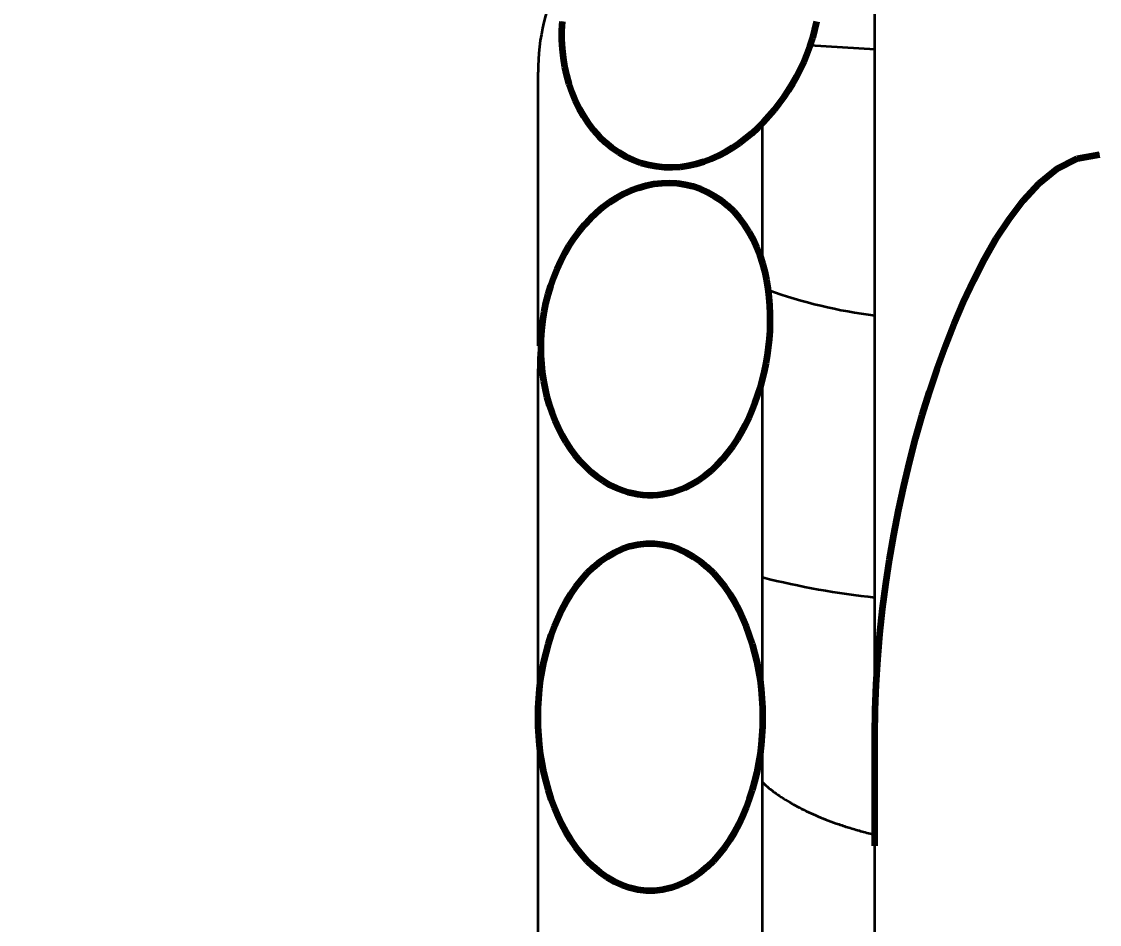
# Model space of a CAD drawing. Extents: x 23 to 417, y 3 to 294.
# Drawn here: x 144.159 to 144.927, y 94.576 to 95.22 of the extents above; entities that cross this region are included whole.
import ezdxf
from ezdxf.enums import TextEntityAlignment as Align

# ---------------------------------------------------------------- set-up
doc = ezdxf.new("R2010")
doc.units = 0
doc.linetypes.add('DASHED', pattern=[15, 12, -3])
doc.layers.get('0').update_dxf_attribs({"lineweight": 13})
doc.styles.get("Standard").update_dxf_attribs({"font": 'isocp.shx'})
doc.dimstyles.get("Standard").update_dxf_attribs({"dimtxt": 2.5, "dimasz": 2.5, "dimexe": 1.25, "dimexo": 0.625, "dimtad": 1, "dimtxsty": 'Standard', "dimcen": 2.5, "dimadec": 0, "dimazin": 0, "dimtfac": 1, "dimtmove": 0, "dimatfit": 0, "dimfxl": 0, "dimarcsym": 0})

# ---------------------------------------------------------------- blocks, each defined once
blk = doc.blocks.new('*D489')
at = {"color": 30, "lineweight": 13}
for p, q in [((139.31065, 96.48874), (139.31065, 76.0052)), ((115.69101, 76.0052), (144.31065, 76.0052))]:
    blk.add_line(p, q, dxfattribs=at)
at = {"color": 30, "lineweight": 13, "ltscale": 0.117668}
blk.add_line((133.78065, 80.71192), (133.78065, 76.0052), dxfattribs=at)
at = {"color": 30, "lineweight": 13}
for points in [[(131.8488, 75.48756), (133.78065, 76.0052), (131.8488, 76.52284)], [(141.2425, 76.52284), (139.31065, 76.0052), (141.2425, 75.48756)]]:
    blk.add_lwpolyline(points, dxfattribs=at)
for s, height, width, p, p2 in [('[', 2, 1.552527, (124.72894, 78.0052), (125.5052, 78.0052)), (']', 2, 1.552524, (129.05909, 78.0052), (129.83535, 78.0052)), ('27.7', 2, 1.341762, (115.69101, 78.0052), (121.72894, 78.0052)), ('1', 2, 2.21984, (126.5052, 78.0052), (128.05909, 78.0052)), ('/', 1, 1.818182, (122.72894, 78.5052), (123.72894, 78.5052))]:
    blk.add_text(s, height=height, dxfattribs=dict(at, width=width)).set_placement(p, p2, align=Align.FIT)
blk = doc.blocks.new('BLOCK2931')
at = {"color": 7, "lineweight": 35, "ltscale": 0.085523}
blk.add_line((20.4333, -23.0047), (20.4333, -19.5837), dxfattribs=at)
at = {"color": 7, "lineweight": 35, "ltscale": 0.005808}
blk.add_line((20.2021, -20.5452), (20.434, -20.5594), dxfattribs=at)
at = {"color": 7, "lineweight": 35, "ltscale": 0.024385}
blk.add_line((19.2333, -21.6168), (19.2333, -20.6414), dxfattribs=at)
at = {"color": 7, "lineweight": 35, "ltscale": 0.012532}
blk.add_line((20.0333, -21.3237), (20.0333, -20.8224), dxfattribs=at)
at = {"color": 7, "lineweight": 35, "ltscale": 0.000139487}
blk.add_line((19.9524, -20.8929), (19.9479, -20.8963), dxfattribs=at)
at = {"color": 7, "lineweight": 35, "ltscale": 0.038607}
blk.add_line((19.2333, -23.2421), (19.2333, -21.6979), dxfattribs=at)
at = {"color": 7, "lineweight": 35, "ltscale": 0.030126}
blk.add_line((20.0333, -22.9359), (20.0333, -21.7309), dxfattribs=at)
at = {"color": 7, "lineweight": 35, "ltscale": 0.044846}
blk.add_line((19.2333, -24.7334), (19.2333, -22.9396), dxfattribs=at)
at = {"color": 7, "lineweight": 35, "ltscale": 0.043543}
blk.add_line((20.0333, -24.6813), (20.0333, -22.9396), dxfattribs=at)
at = {"color": 7, "lineweight": 35, "ltscale": 0.087136}
blk.add_line((20.4333, -26.4901), (20.4333, -23.0047), dxfattribs=at)
at = {"color": 7, "lineweight": 35}
for centre, radius, start, end in [((19.9765, -20.6375), 0.7431, 124.9335, 180.2958), ((19.5093, -20.3121), 0.731, 307.3354, 348.2861), ((20.2205, -21.6977), 0.9872, 163.7224, 180.0112), ((19.9661, -21.6227), 0.722, 163.775, 177.6056), ((20.6371, -19.8138), 1.7061, 249.9664, 263.1442), ((19.1711, -21.5156), 0.8886, 343.7743, 355.0347), ((19.6333, -21.8586), 0.2911, 250.8346, 289.1635), ((20.735, -19.6814), 2.8477, 255.7353, 263.9197)]:
    blk.add_arc(centre, radius, start, end, dxfattribs=at)
for points, degree, knots in [([(19.9524, -20.8929), (19.9294, -20.9095), (19.9053, -20.9248), (19.8803, -20.9383), (19.8112, -20.9691), (19.7367, -20.9841), (19.6888, -20.9858), (19.5875, -20.971), (19.4961, -20.9185), (19.4529, -20.8805), (19.3787, -20.7875), (19.3351, -20.6719), (19.3213, -20.6092), (19.3156, -20.5409), (19.3191, -20.473), (19.3194, -20.4688), (19.3197, -20.4646), (19.32, -20.4604)], 5, [0.814904, 0.814904, 0.814904, 0.814904, 0.814904, 0.814904, 1.040854, 1.040854, 1.040854, 1.41846, 1.41846, 1.41846, 1.845919, 1.845919, 1.845919, 2.29368, 2.29368, 2.29368, 2.323077, 2.323077, 2.323077, 2.323077, 2.323077, 2.323077]), ([(21.2333, -20.9343), (21.2163, -20.9343), (21.1993, -20.9359), (21.1821, -20.9392), (21.1388, -20.9516), (21.0984, -20.9727), (21.0742, -20.9889), (20.9941, -21.0519), (20.9289, -21.1336), (20.8872, -21.195), (20.8, -21.3426), (20.7287, -21.5007), (20.6924, -21.5907), (20.6227, -21.7846), (20.566, -21.9853), (20.5396, -22.0919), (20.488, -22.3343), (20.4537, -22.583), (20.4404, -22.7224), (20.4333, -22.8632), (20.4333, -23.0047)], 5, [0, 0, 0, 0, 0, 0, 0.13608, 0.13608, 0.13608, 0.358259, 0.358259, 0.358259, 0.934728, 0.934728, 0.934728, 1.667076, 1.667076, 1.667076, 2.473026, 2.473026, 2.473026, 3.473246, 3.473246, 3.473246, 3.473246, 3.473246, 3.473246]), ([(20.0564, -21.5925), (20.0595, -21.5574), (20.0608, -21.5219), (20.0602, -21.4861), (20.055, -21.4163), (20.041, -21.3469), (20.0318, -21.3134), (20.0145, -21.2658), (19.9915, -21.2213), (19.9836, -21.2075), (19.9668, -21.1811), (19.9477, -21.1566), (19.9376, -21.1448), (19.9138, -21.12), (19.8877, -21.0986), (19.8724, -21.0877), (19.8412, -21.0688), (19.8081, -21.0547), (19.7912, -21.0488), (19.7305, -21.0327), (19.6672, -21.0321), (19.622, -21.0397), (19.5219, -21.0735), (19.434, -21.1405), (19.3902, -21.1869), (19.3378, -21.2611), (19.2992, -21.3448), (19.2892, -21.3697), (19.2804, -21.3951), (19.2729, -21.421)], 5, [0, 0, 0, 0, 0, 0, 0.265416, 0.265416, 0.265416, 0.516582, 0.516582, 0.516582, 0.631873, 0.631873, 0.631873, 0.747164, 0.747164, 0.747164, 0.890085, 0.890085, 0.890085, 1.030367, 1.030367, 1.030367, 1.390015, 1.390015, 1.390015, 1.853138, 1.853138, 1.853138, 2.041249, 2.041249, 2.041249, 2.041249, 2.041249, 2.041249]), ([(19.5377, -22.1336), (19.4869, -22.1161), (19.439, -22.0874), (19.3963, -22.049), (19.3198, -21.9539), (19.2716, -21.8362), (19.2544, -21.7707), (19.2442, -21.6948), (19.244, -21.6185), (19.2441, -21.6098), (19.2444, -21.6012), (19.2447, -21.5925)], 5, [0, 0, 0, 0, 0, 0, 0.4249594, 0.4249594, 0.4249594, 0.8932547, 0.8932547, 0.8932547, 0.9530769, 0.9530769, 0.9530769, 0.9530769, 0.9530769, 0.9530769]), ([(19.7289, -22.1336), (19.7412, -22.1293), (19.7534, -22.1244), (19.7654, -22.1189), (19.7889, -22.1066), (19.8112, -22.0921), (19.8221, -22.0843), (19.8805, -22.0386), (19.9291, -21.9796), (19.9617, -21.9258), (19.9923, -21.8606), (20.0155, -21.7927), (20.0186, -21.7831), (20.0216, -21.7735), (20.0244, -21.7639)], 5, [0, 0, 0, 0, 0, 0, 0.1034842, 0.1034842, 0.1034842, 0.2069684, 0.2069684, 0.2069684, 0.6751098, 0.6751098, 0.6751098, 0.7511354, 0.7511354, 0.7511354, 0.7511354, 0.7511354, 0.7511354]), ([(20.0333, -22.9396), (20.0333, -22.8785), (20.0284, -22.8174), (20.0187, -22.7569), (19.9874, -22.6317), (19.9321, -22.5175), (19.8956, -22.4613), (19.8378, -22.3982), (19.7686, -22.3557), (19.7517, -22.3469), (19.7182, -22.3327), (19.6833, -22.3241), (19.6659, -22.3213), (19.6315, -22.3187), (19.5972, -22.3218), (19.5801, -22.3248), (19.5465, -22.3335), (19.5143, -22.3473), (19.4983, -22.3556), (19.4321, -22.3961), (19.3761, -22.4554), (19.3403, -22.5084), (19.2827, -22.6217), (19.2495, -22.7469), (19.2387, -22.8106), (19.2333, -22.8751), (19.2333, -22.9396)], 5, [0, 0, 0, 0, 0, 0, 0.432127, 0.432127, 0.432127, 0.914704, 0.914704, 0.914704, 1.061272, 1.061272, 1.061272, 1.199993, 1.199993, 1.199993, 1.336324, 1.336324, 1.336324, 1.475173, 1.475173, 1.475173, 1.937633, 1.937633, 1.937633, 2.393474, 2.393474, 2.393474, 2.393474, 2.393474, 2.393474]), ([(19.2333, -22.9396), (19.2333, -23.004), (19.2387, -23.0685), (19.2495, -23.1322), (19.2827, -23.2574), (19.3403, -23.3707), (19.3761, -23.4238), (19.4321, -23.4831), (19.4983, -23.5235), (19.5143, -23.5318), (19.5465, -23.5457), (19.5801, -23.5544), (19.5972, -23.5574), (19.6315, -23.5605), (19.6659, -23.5579), (19.6833, -23.5551), (19.7182, -23.5464), (19.7517, -23.5322), (19.7686, -23.5235), (19.8378, -23.4809), (19.8956, -23.4179), (19.9321, -23.3617), (19.9874, -23.2474), (20.0187, -23.1223), (20.0284, -23.0618), (20.0333, -23.0007), (20.0333, -22.9396)], 5, [0, 0, 0, 0, 0, 0, 0.455846, 0.455846, 0.455846, 0.918317, 0.918317, 0.918317, 1.057165, 1.057165, 1.057165, 1.193497, 1.193497, 1.193497, 1.332218, 1.332218, 1.332218, 1.478785, 1.478785, 1.478785, 1.961351, 1.961351, 1.961351, 2.393474, 2.393474, 2.393474, 2.393474, 2.393474, 2.393474]), ([(20.0328, -23.1717), (20.0357, -23.1746), (20.0432, -23.1817), (20.0575, -23.1941), (20.0769, -23.2091), (20.1018, -23.2265), (20.1246, -23.2403), (20.146, -23.2527), (20.1679, -23.2643), (20.1969, -23.2787), (20.2312, -23.2939), (20.2673, -23.3084), (20.3056, -23.3223), (20.3459, -23.3353), (20.3885, -23.3477), (20.4179, -23.3551), (20.4331, -23.3587)], 3, [0, 0, 0, 0, 0.0122758, 0.0309198, 0.0567024, 0.0857939, 0.1221109, 0.1364881, 0.159939, 0.196507, 0.2335415, 0.2725192, 0.3132753, 0.3556528, 0.3994994, 0.4464799, 0.4464799, 0.4464799, 0.4464799])]:
    blk.add_open_spline(points, degree=degree, knots=knots, dxfattribs=at)
blk = doc.blocks.new('BLOCK2934')
at = {"color": 7, "linetype": 'DASHED', "lineweight": 140, "ltscale": 0.000749248}
blk.add_line((19.5053, -22.3527), (19.5325, -22.3401), dxfattribs=at)
at = {"color": 7, "linetype": 'DASHED', "lineweight": 140, "ltscale": 0.000741678}
for p, q in [((19.5325, -22.3401), (19.5605, -22.3305)), ((19.5605, -23.5487), (19.5325, -23.539))]:
    blk.add_line(p, q, dxfattribs=at)
at = {"color": 7, "linetype": 'DASHED', "lineweight": 140, "ltscale": 0.000739007}
blk.add_line((19.5605, -22.3305), (19.5893, -22.3239), dxfattribs=at)
at = {"color": 7, "linetype": 'DASHED', "lineweight": 140, "ltscale": 0.000735928}
for p, q in [((19.5893, -22.3239), (19.6186, -22.3205)), ((19.6186, -23.5586), (19.5893, -23.5553))]:
    blk.add_line(p, q, dxfattribs=at)
at = {"color": 7, "linetype": 'DASHED', "lineweight": 140, "ltscale": 0.000733042}
for p, q in [((19.6186, -22.3205), (19.6479, -22.3205)), ((19.6479, -23.5586), (19.6186, -23.5586))]:
    blk.add_line(p, q, dxfattribs=at)
at = {"color": 7, "linetype": 'DASHED', "lineweight": 140, "ltscale": 0.000736233}
for p, q in [((19.6479, -22.3205), (19.6772, -22.3239)), ((19.6772, -23.5553), (19.6479, -23.5586))]:
    blk.add_line(p, q, dxfattribs=at)
at = {"color": 7, "linetype": 'DASHED', "lineweight": 140, "ltscale": 0.000738897}
blk.add_line((19.6772, -22.3239), (19.706, -22.3304), dxfattribs=at)
at = {"color": 7, "linetype": 'DASHED', "lineweight": 140, "ltscale": 0.000741661}
for p, q in [((19.706, -22.3304), (19.734, -22.3401)), ((19.734, -23.5391), (19.706, -23.5487))]:
    blk.add_line(p, q, dxfattribs=at)
at = {"color": 7, "linetype": 'DASHED', "lineweight": 140, "ltscale": 0.000749594}
blk.add_line((19.734, -22.3401), (19.7613, -22.3527), dxfattribs=at)
at = {"color": 7, "linetype": 'DASHED', "lineweight": 140, "ltscale": 0.000768857}
blk.add_line((19.4308, -22.4054), (19.4543, -22.3856), dxfattribs=at)
at = {"color": 7, "linetype": 'DASHED', "lineweight": 140, "ltscale": 0.000761429}
blk.add_line((19.4543, -22.3856), (19.4792, -22.3679), dxfattribs=at)
at = {"color": 7, "linetype": 'DASHED', "lineweight": 140, "ltscale": 0.000755893}
for p, q in [((19.4792, -22.3679), (19.5053, -22.3527)), ((19.5053, -23.5264), (19.4792, -23.5112))]:
    blk.add_line(p, q, dxfattribs=at)
at = {"color": 7, "linetype": 'DASHED', "lineweight": 140, "ltscale": 0.000756116}
blk.add_line((19.7613, -22.3527), (19.7874, -22.3679), dxfattribs=at)
at = {"color": 7, "linetype": 'DASHED', "lineweight": 140, "ltscale": 0.000761424}
for p, q in [((19.7874, -22.3679), (19.8122, -22.3855)), ((19.8122, -23.4936), (19.7874, -23.5112))]:
    blk.add_line(p, q, dxfattribs=at)
at = {"color": 7, "linetype": 'DASHED', "lineweight": 140, "ltscale": 0.000768832}
for p, q in [((19.8122, -22.3855), (19.8358, -22.4053)), ((19.8358, -23.4738), (19.8122, -23.4936))]:
    blk.add_line(p, q, dxfattribs=at)
at = {"color": 7, "linetype": 'DASHED', "lineweight": 140, "ltscale": 0.000776625}
for p, q in [((19.4086, -22.4271), (19.4308, -22.4054)), ((19.4308, -23.4738), (19.4086, -23.452))]:
    blk.add_line(p, q, dxfattribs=at)
at = {"color": 7, "linetype": 'DASHED', "lineweight": 140, "ltscale": 0.000776626}
blk.add_line((19.8358, -22.4053), (19.858, -22.4271), dxfattribs=at)
at = {"color": 7, "linetype": 'DASHED', "lineweight": 140, "ltscale": 0.000790914}
blk.add_line((19.3683, -22.4755), (19.3878, -22.4506), dxfattribs=at)
at = {"color": 7, "linetype": 'DASHED', "lineweight": 140, "ltscale": 0.000784127}
blk.add_line((19.3878, -22.4506), (19.4086, -22.4271), dxfattribs=at)
at = {"color": 7, "linetype": 'DASHED', "lineweight": 140, "ltscale": 0.000784123}
blk.add_line((19.858, -22.4271), (19.8788, -22.4505), dxfattribs=at)
at = {"color": 7, "linetype": 'DASHED', "lineweight": 140, "ltscale": 0.000791031}
blk.add_line((19.8788, -22.4505), (19.8982, -22.4755), dxfattribs=at)
at = {"color": 7, "linetype": 'DASHED', "lineweight": 140, "ltscale": 0.00080198}
blk.add_line((19.3337, -22.5292), (19.3503, -22.5018), dxfattribs=at)
at = {"color": 7, "linetype": 'DASHED', "lineweight": 140, "ltscale": 0.00079687}
blk.add_line((19.3503, -22.5018), (19.3683, -22.4755), dxfattribs=at)
at = {"color": 7, "linetype": 'DASHED', "lineweight": 140, "ltscale": 0.000797135}
for p, q in [((19.8982, -22.4755), (19.9163, -22.5018)), ((19.9163, -23.3774), (19.8982, -23.4037))]:
    blk.add_line(p, q, dxfattribs=at)
at = {"color": 7, "linetype": 'DASHED', "lineweight": 140, "ltscale": 0.000802242}
blk.add_line((19.9163, -22.5018), (19.9329, -22.5292), dxfattribs=at)
at = {"color": 7, "linetype": 'DASHED', "lineweight": 140, "ltscale": 0.000806154}
blk.add_line((19.3184, -22.5576), (19.3337, -22.5292), dxfattribs=at)
at = {"color": 7, "linetype": 'DASHED', "lineweight": 140, "ltscale": 0.000806603}
for p, q in [((19.9329, -22.5292), (19.9482, -22.5576)), ((19.9482, -23.3216), (19.9329, -23.35))]:
    blk.add_line(p, q, dxfattribs=at)
at = {"color": 7, "linetype": 'DASHED', "lineweight": 140, "ltscale": 0.000809664}
blk.add_line((19.3045, -22.5869), (19.3184, -22.5576), dxfattribs=at)
at = {"color": 7, "linetype": 'DASHED', "lineweight": 140, "ltscale": 0.00081009}
for p, q in [((19.9482, -22.5576), (19.9621, -22.5869)), ((19.9621, -23.2923), (19.9482, -23.3216))]:
    blk.add_line(p, q, dxfattribs=at)
at = {"color": 7, "linetype": 'DASHED', "lineweight": 140, "ltscale": 0.000815901}
blk.add_line((19.2806, -22.6475), (19.2919, -22.6168), dxfattribs=at)
at = {"color": 7, "linetype": 'DASHED', "lineweight": 140, "ltscale": 0.000812809}
blk.add_line((19.2919, -22.6168), (19.3045, -22.5869), dxfattribs=at)
at = {"color": 7, "linetype": 'DASHED', "lineweight": 140, "ltscale": 0.000813066}
blk.add_line((19.9621, -22.5869), (19.9747, -22.6168), dxfattribs=at)
at = {"color": 7, "linetype": 'DASHED', "lineweight": 140, "ltscale": 0.000815963}
blk.add_line((19.9747, -22.6168), (19.986, -22.6475), dxfattribs=at)
at = {"color": 7, "linetype": 'DASHED', "lineweight": 140, "ltscale": 0.000818811}
for p, q in [((19.2705, -22.6786), (19.2806, -22.6475)), ((19.986, -22.6475), (19.9961, -22.6786)), ((19.9961, -23.2005), (19.986, -23.2317))]:
    blk.add_line(p, q, dxfattribs=at)
at = {"color": 7, "linetype": 'DASHED', "lineweight": 140, "ltscale": 0.000821392}
blk.add_line((19.2617, -22.7103), (19.2705, -22.6786), dxfattribs=at)
at = {"color": 7, "linetype": 'DASHED', "lineweight": 140, "ltscale": 0.000821346}
for p, q in [((19.9961, -22.6786), (20.0049, -22.7103)), ((19.2705, -23.2005), (19.2617, -23.1689)), ((20.0049, -23.1689), (19.9961, -23.2005))]:
    blk.add_line(p, q, dxfattribs=at)
at = {"color": 7, "linetype": 'DASHED', "lineweight": 140, "ltscale": 0.000823503}
for p, q in [((19.2541, -22.7423), (19.2617, -22.7103)), ((19.2617, -23.1689), (19.2541, -23.1368)), ((20.0125, -23.1368), (20.0049, -23.1689))]:
    blk.add_line(p, q, dxfattribs=at)
at = {"color": 7, "linetype": 'DASHED', "lineweight": 140, "ltscale": 0.000823492}
blk.add_line((20.0049, -22.7103), (20.0125, -22.7423), dxfattribs=at)
at = {"color": 7, "linetype": 'DASHED', "lineweight": 140, "ltscale": 0.000825304}
blk.add_line((19.2477, -22.7747), (19.2541, -22.7423), dxfattribs=at)
at = {"color": 7, "linetype": 'DASHED', "lineweight": 140, "ltscale": 0.000825248}
blk.add_line((20.0125, -22.7423), (20.0189, -22.7747), dxfattribs=at)
at = {"color": 7, "linetype": 'DASHED', "lineweight": 140, "ltscale": 0.000827869}
blk.add_line((19.2385, -22.8403), (19.2425, -22.8074), dxfattribs=at)
at = {"color": 7, "linetype": 'DASHED', "lineweight": 140, "ltscale": 0.000826808}
blk.add_line((19.2425, -22.8074), (19.2477, -22.7747), dxfattribs=at)
at = {"color": 7, "linetype": 'DASHED', "lineweight": 140, "ltscale": 0.000826768}
blk.add_line((20.0189, -22.7747), (20.0241, -22.8074), dxfattribs=at)
at = {"color": 7, "linetype": 'DASHED', "lineweight": 140, "ltscale": 0.000827863}
blk.add_line((20.0241, -22.8074), (20.0281, -22.8403), dxfattribs=at)
at = {"color": 7, "linetype": 'DASHED', "lineweight": 140, "ltscale": 0.000828769}
blk.add_line((19.2356, -22.8733), (19.2385, -22.8403), dxfattribs=at)
at = {"color": 7, "linetype": 'DASHED', "lineweight": 140, "ltscale": 0.000828726}
for p, q in [((20.0281, -22.8403), (20.031, -22.8733)), ((20.031, -23.0059), (20.0281, -23.0389))]:
    blk.add_line(p, q, dxfattribs=at)
at = {"color": 7, "linetype": 'DASHED', "lineweight": 140, "ltscale": 0.000829244}
for p, q in [((19.2339, -22.9064), (19.2356, -22.8733)), ((19.2356, -23.0059), (19.2339, -22.9728))]:
    blk.add_line(p, q, dxfattribs=at)
at = {"color": 7, "linetype": 'DASHED', "lineweight": 140, "ltscale": 0.000829242}
for p, q in [((20.031, -22.8733), (20.0327, -22.9064)), ((20.0327, -22.9728), (20.031, -23.0059))]:
    blk.add_line(p, q, dxfattribs=at)
at = {"color": 7, "linetype": 'DASHED', "lineweight": 140, "ltscale": 0.000829535}
for p, q in [((19.2333, -22.9396), (19.2339, -22.9064)), ((20.0327, -22.9064), (20.0333, -22.9396))]:
    blk.add_line(p, q, dxfattribs=at)
at = {"color": 7, "linetype": 'DASHED', "lineweight": 140, "ltscale": 0.000829582}
for p, q in [((19.2339, -22.9728), (19.2333, -22.9396)), ((20.0333, -22.9396), (20.0327, -22.9728))]:
    blk.add_line(p, q, dxfattribs=at)
at = {"color": 7, "linetype": 'DASHED', "lineweight": 140, "ltscale": 0.000828721}
blk.add_line((19.2385, -23.0389), (19.2356, -23.0059), dxfattribs=at)
at = {"color": 7, "linetype": 'DASHED', "lineweight": 140, "ltscale": 0.000827916}
for p, q in [((19.2425, -23.0718), (19.2385, -23.0389)), ((20.0281, -23.0389), (20.0241, -23.0718))]:
    blk.add_line(p, q, dxfattribs=at)
at = {"color": 7, "linetype": 'DASHED', "lineweight": 140, "ltscale": 0.000826714}
for p, q in [((19.2477, -23.1044), (19.2425, -23.0718)), ((20.0241, -23.0718), (20.0189, -23.1044))]:
    blk.add_line(p, q, dxfattribs=at)
at = {"color": 7, "linetype": 'DASHED', "lineweight": 140, "ltscale": 0.000825342}
blk.add_line((19.2541, -23.1368), (19.2477, -23.1044), dxfattribs=at)
at = {"color": 7, "linetype": 'DASHED', "lineweight": 140, "ltscale": 0.000825295}
blk.add_line((20.0189, -23.1044), (20.0125, -23.1368), dxfattribs=at)
at = {"color": 7, "linetype": 'DASHED', "lineweight": 140, "ltscale": 0.000818826}
blk.add_line((19.2806, -23.2317), (19.2705, -23.2005), dxfattribs=at)
at = {"color": 7, "linetype": 'DASHED', "lineweight": 140, "ltscale": 0.000815885}
blk.add_line((19.2919, -23.2623), (19.2806, -23.2317), dxfattribs=at)
at = {"color": 7, "linetype": 'DASHED', "lineweight": 140, "ltscale": 0.000815946}
blk.add_line((19.986, -23.2317), (19.9747, -23.2623), dxfattribs=at)
at = {"color": 7, "linetype": 'DASHED', "lineweight": 140, "ltscale": 0.000812828}
blk.add_line((19.3045, -23.2923), (19.2919, -23.2623), dxfattribs=at)
at = {"color": 7, "linetype": 'DASHED', "lineweight": 140, "ltscale": 0.000813128}
blk.add_line((19.9747, -23.2623), (19.9621, -23.2923), dxfattribs=at)
at = {"color": 7, "linetype": 'DASHED', "lineweight": 140, "ltscale": 0.000809643}
blk.add_line((19.3184, -23.3215), (19.3045, -23.2923), dxfattribs=at)
at = {"color": 7, "linetype": 'DASHED', "lineweight": 140, "ltscale": 0.000806131}
blk.add_line((19.3337, -23.3499), (19.3184, -23.3215), dxfattribs=at)
at = {"color": 7, "linetype": 'DASHED', "lineweight": 140, "ltscale": 0.000801898}
blk.add_line((19.3503, -23.3773), (19.3337, -23.3499), dxfattribs=at)
at = {"color": 7, "linetype": 'DASHED', "lineweight": 140, "ltscale": 0.000796882}
blk.add_line((19.3683, -23.4036), (19.3503, -23.3773), dxfattribs=at)
at = {"color": 7, "linetype": 'DASHED', "lineweight": 140, "ltscale": 0.000802332}
blk.add_line((19.9329, -23.35), (19.9163, -23.3774), dxfattribs=at)
at = {"color": 7, "linetype": 'DASHED', "lineweight": 140, "ltscale": 0.000790876}
blk.add_line((19.3878, -23.4286), (19.3683, -23.4036), dxfattribs=at)
at = {"color": 7, "linetype": 'DASHED', "lineweight": 140, "ltscale": 0.000791068}
blk.add_line((19.8982, -23.4037), (19.8788, -23.4287), dxfattribs=at)
at = {"color": 7, "linetype": 'DASHED', "lineweight": 140, "ltscale": 0.000784095}
blk.add_line((19.4086, -23.452), (19.3878, -23.4286), dxfattribs=at)
at = {"color": 7, "linetype": 'DASHED', "lineweight": 140, "ltscale": 0.000776593}
blk.add_line((19.858, -23.4521), (19.8358, -23.4738), dxfattribs=at)
at = {"color": 7, "linetype": 'DASHED', "lineweight": 140, "ltscale": 0.000784155}
blk.add_line((19.8788, -23.4287), (19.858, -23.4521), dxfattribs=at)
at = {"color": 7, "linetype": 'DASHED', "lineweight": 140, "ltscale": 0.000768887}
blk.add_line((19.4543, -23.4936), (19.4308, -23.4738), dxfattribs=at)
at = {"color": 7, "linetype": 'DASHED', "lineweight": 140, "ltscale": 0.00076139}
blk.add_line((19.4792, -23.5112), (19.4543, -23.4936), dxfattribs=at)
at = {"color": 7, "linetype": 'DASHED', "lineweight": 140, "ltscale": 0.000749268}
blk.add_line((19.5325, -23.539), (19.5053, -23.5264), dxfattribs=at)
at = {"color": 7, "linetype": 'DASHED', "lineweight": 140, "ltscale": 0.000749554}
blk.add_line((19.7612, -23.5265), (19.734, -23.5391), dxfattribs=at)
at = {"color": 7, "linetype": 'DASHED', "lineweight": 140, "ltscale": 0.000756157}
blk.add_line((19.7874, -23.5112), (19.7612, -23.5265), dxfattribs=at)
at = {"color": 7, "linetype": 'DASHED', "lineweight": 140, "ltscale": 0.000739018}
blk.add_line((19.5893, -23.5553), (19.5605, -23.5487), dxfattribs=at)
at = {"color": 7, "linetype": 'DASHED', "lineweight": 140, "ltscale": 0.000738887}
blk.add_line((19.706, -23.5487), (19.6772, -23.5553), dxfattribs=at)
blk = doc.blocks.new('BLOCK2940')
at = {"color": 7, "linetype": 'DASHED', "lineweight": 140, "ltscale": 0.000812046}
blk.add_line((19.3183, -20.4929), (19.32, -20.4604), dxfattribs=at)
at = {"color": 7, "linetype": 'DASHED', "lineweight": 140, "ltscale": 0.000766855}
blk.add_line((20.2249, -20.4604), (20.2184, -20.4904), dxfattribs=at)
at = {"color": 7, "linetype": 'DASHED', "lineweight": 140, "ltscale": 0.000811339}
blk.add_line((19.3184, -20.5253), (19.3183, -20.4929), dxfattribs=at)
at = {"color": 7, "linetype": 'DASHED', "lineweight": 140, "ltscale": 0.000759192}
blk.add_line((20.2184, -20.4904), (20.2105, -20.5197), dxfattribs=at)
at = {"color": 7, "linetype": 'DASHED', "lineweight": 140, "ltscale": 0.00081022}
blk.add_line((19.3201, -20.5577), (19.3184, -20.5253), dxfattribs=at)
at = {"color": 7, "linetype": 'DASHED', "lineweight": 140, "ltscale": 0.000751984}
blk.add_line((20.2105, -20.5197), (20.2013, -20.5484), dxfattribs=at)
at = {"color": 7, "linetype": 'DASHED', "lineweight": 140, "ltscale": 0.000808435}
blk.add_line((19.3236, -20.5898), (19.3201, -20.5577), dxfattribs=at)
at = {"color": 7, "linetype": 'DASHED', "lineweight": 140, "ltscale": 0.00073934}
blk.add_line((20.191, -20.5764), (20.1797, -20.6037), dxfattribs=at)
at = {"color": 7, "linetype": 'DASHED', "lineweight": 140, "ltscale": 0.000745383}
blk.add_line((20.2013, -20.5484), (20.191, -20.5764), dxfattribs=at)
at = {"color": 7, "linetype": 'DASHED', "lineweight": 140, "ltscale": 0.000806129}
blk.add_line((19.3288, -20.6217), (19.3236, -20.5898), dxfattribs=at)
at = {"color": 7, "linetype": 'DASHED', "lineweight": 140, "ltscale": 0.000734306}
blk.add_line((20.1797, -20.6037), (20.1673, -20.6303), dxfattribs=at)
at = {"color": 7, "linetype": 'DASHED', "lineweight": 140, "ltscale": 0.000803057}
blk.add_line((19.3357, -20.653), (19.3288, -20.6217), dxfattribs=at)
at = {"color": 7, "linetype": 'DASHED', "lineweight": 140, "ltscale": 0.000799334}
blk.add_line((19.3443, -20.6838), (19.3357, -20.653), dxfattribs=at)
at = {"color": 7, "linetype": 'DASHED', "lineweight": 140, "ltscale": 0.000727507}
blk.add_line((20.154, -20.6563), (20.1397, -20.6817), dxfattribs=at)
at = {"color": 7, "linetype": 'DASHED', "lineweight": 140, "ltscale": 0.000730476}
blk.add_line((20.1673, -20.6303), (20.154, -20.6563), dxfattribs=at)
at = {"color": 7, "linetype": 'DASHED', "lineweight": 140, "ltscale": 0.000794929}
blk.add_line((19.3547, -20.7139), (19.3443, -20.6838), dxfattribs=at)
at = {"color": 7, "linetype": 'DASHED', "lineweight": 140, "ltscale": 0.000724901}
blk.add_line((20.1397, -20.6817), (20.1246, -20.7064), dxfattribs=at)
at = {"color": 7, "linetype": 'DASHED', "lineweight": 140, "ltscale": 0.000790007}
blk.add_line((19.3668, -20.7431), (19.3547, -20.7139), dxfattribs=at)
at = {"color": 7, "linetype": 'DASHED', "lineweight": 140, "ltscale": 0.000719937}
blk.add_line((20.1086, -20.7304), (20.0917, -20.7538), dxfattribs=at)
at = {"color": 7, "linetype": 'DASHED', "lineweight": 140, "ltscale": 0.000722288}
blk.add_line((20.1246, -20.7064), (20.1086, -20.7304), dxfattribs=at)
at = {"color": 7, "linetype": 'DASHED', "lineweight": 140, "ltscale": 0.000784547}
blk.add_line((19.3806, -20.7713), (19.3668, -20.7431), dxfattribs=at)
at = {"color": 7, "linetype": 'DASHED', "lineweight": 140, "ltscale": 0.000778701}
blk.add_line((19.396, -20.7983), (19.3806, -20.7713), dxfattribs=at)
at = {"color": 7, "linetype": 'DASHED', "lineweight": 140, "ltscale": 0.000718222}
blk.add_line((20.0917, -20.7538), (20.074, -20.7764), dxfattribs=at)
at = {"color": 7, "linetype": 'DASHED', "lineweight": 140, "ltscale": 0.000772478}
blk.add_line((19.4131, -20.824), (19.396, -20.7983), dxfattribs=at)
at = {"color": 7, "linetype": 'DASHED', "lineweight": 140, "ltscale": 0.000717028}
blk.add_line((20.0555, -20.7983), (20.0361, -20.8194), dxfattribs=at)
at = {"color": 7, "linetype": 'DASHED', "lineweight": 140, "ltscale": 0.000717356}
blk.add_line((20.074, -20.7764), (20.0555, -20.7983), dxfattribs=at)
at = {"color": 7, "linetype": 'DASHED', "lineweight": 140, "ltscale": 0.000766037}
blk.add_line((19.4318, -20.8483), (19.4131, -20.824), dxfattribs=at)
at = {"color": 7, "linetype": 'DASHED', "lineweight": 140, "ltscale": 0.000759312}
blk.add_line((19.4521, -20.8709), (19.4318, -20.8483), dxfattribs=at)
at = {"color": 7, "linetype": 'DASHED', "lineweight": 140, "ltscale": 0.000716714}
blk.add_line((20.0158, -20.8397), (19.9946, -20.8591), dxfattribs=at)
at = {"color": 7, "linetype": 'DASHED', "lineweight": 140, "ltscale": 0.000716834}
blk.add_line((20.0361, -20.8194), (20.0158, -20.8397), dxfattribs=at)
at = {"color": 7, "linetype": 'DASHED', "lineweight": 140, "ltscale": 0.000752403}
blk.add_line((19.4738, -20.8918), (19.4521, -20.8709), dxfattribs=at)
at = {"color": 7, "linetype": 'DASHED', "lineweight": 140, "ltscale": 0.000715947}
blk.add_line((19.9726, -20.8774), (19.9498, -20.8947), dxfattribs=at)
at = {"color": 7, "linetype": 'DASHED', "lineweight": 140, "ltscale": 0.000716387}
blk.add_line((19.9946, -20.8591), (19.9726, -20.8774), dxfattribs=at)
at = {"color": 7, "linetype": 'DASHED', "lineweight": 140, "ltscale": 0.000745595}
blk.add_line((19.4968, -20.9108), (19.4738, -20.8918), dxfattribs=at)
at = {"color": 7, "linetype": 'DASHED', "lineweight": 140, "ltscale": 0.00073896}
blk.add_line((19.521, -20.9277), (19.4968, -20.9108), dxfattribs=at)
at = {"color": 7, "linetype": 'DASHED', "lineweight": 140, "ltscale": 0.000732898}
blk.add_line((19.5464, -20.9424), (19.521, -20.9277), dxfattribs=at)
at = {"color": 7, "linetype": 'DASHED', "lineweight": 140, "ltscale": 0.000713302}
blk.add_line((19.9016, -20.9255), (19.8764, -20.9388), dxfattribs=at)
at = {"color": 7, "linetype": 'DASHED', "lineweight": 140, "ltscale": 0.00071433}
blk.add_line((19.9261, -20.9108), (19.9016, -20.9255), dxfattribs=at)
at = {"color": 7, "linetype": 'DASHED', "lineweight": 140, "ltscale": 0.000715262}
blk.add_line((19.9498, -20.8947), (19.9261, -20.9108), dxfattribs=at)
at = {"color": 7, "linetype": 'DASHED', "lineweight": 140, "ltscale": 0.000727356}
blk.add_line((19.5727, -20.9548), (19.5464, -20.9424), dxfattribs=at)
at = {"color": 7, "linetype": 'DASHED', "lineweight": 140, "ltscale": 0.000722587}
blk.add_line((19.5998, -20.9649), (19.5727, -20.9548), dxfattribs=at)
at = {"color": 7, "linetype": 'DASHED', "lineweight": 140, "ltscale": 0.00071849}
blk.add_line((19.6275, -20.9725), (19.5998, -20.9649), dxfattribs=at)
at = {"color": 7, "linetype": 'DASHED', "lineweight": 140, "ltscale": 0.000710686}
blk.add_line((19.8238, -20.9605), (19.7966, -20.9687), dxfattribs=at)
at = {"color": 7, "linetype": 'DASHED', "lineweight": 140, "ltscale": 0.000711377}
blk.add_line((19.8504, -20.9505), (19.8238, -20.9605), dxfattribs=at)
at = {"color": 7, "linetype": 'DASHED', "lineweight": 140, "ltscale": 0.000712233}
blk.add_line((19.8764, -20.9388), (19.8504, -20.9505), dxfattribs=at)
at = {"color": 7, "linetype": 'DASHED', "lineweight": 140, "ltscale": 0.000715054}
blk.add_line((19.6556, -20.9777), (19.6275, -20.9725), dxfattribs=at)
at = {"color": 7, "linetype": 'DASHED', "lineweight": 140, "ltscale": 0.000712561}
blk.add_line((19.684, -20.9805), (19.6556, -20.9777), dxfattribs=at)
at = {"color": 7, "linetype": 'DASHED', "lineweight": 140, "ltscale": 0.000710847}
blk.add_line((19.7124, -20.9809), (19.684, -20.9805), dxfattribs=at)
at = {"color": 7, "linetype": 'DASHED', "lineweight": 140, "ltscale": 0.000710068}
blk.add_line((19.7408, -20.979), (19.7124, -20.9809), dxfattribs=at)
at = {"color": 7, "linetype": 'DASHED', "lineweight": 140, "ltscale": 0.000709898}
blk.add_line((19.7689, -20.9749), (19.7408, -20.979), dxfattribs=at)
at = {"color": 7, "linetype": 'DASHED', "lineweight": 140, "ltscale": 0.000710192}
blk.add_line((19.7966, -20.9687), (19.7689, -20.9749), dxfattribs=at)
blk = doc.blocks.new('BLOCK2942')
at = {"color": 7, "linetype": 'DASHED', "lineweight": 140, "ltscale": 0.000704883}
blk.add_line((19.6183, -21.0451), (19.646, -21.0395), dxfattribs=at)
at = {"color": 7, "linetype": 'DASHED', "lineweight": 140, "ltscale": 0.000701602}
blk.add_line((19.646, -21.0395), (19.6738, -21.0362), dxfattribs=at)
at = {"color": 7, "linetype": 'DASHED', "lineweight": 140, "ltscale": 0.000699462}
blk.add_line((19.6738, -21.0362), (19.7018, -21.0354), dxfattribs=at)
at = {"color": 7, "linetype": 'DASHED', "lineweight": 140, "ltscale": 0.000698656}
blk.add_line((19.7018, -21.0354), (19.7297, -21.037), dxfattribs=at)
at = {"color": 7, "linetype": 'DASHED', "lineweight": 140, "ltscale": 0.0006993}
blk.add_line((19.7297, -21.037), (19.7574, -21.0411), dxfattribs=at)
at = {"color": 7, "linetype": 'DASHED', "lineweight": 140, "ltscale": 0.000702077}
blk.add_line((19.7574, -21.0411), (19.7847, -21.0477), dxfattribs=at)
at = {"color": 7, "linetype": 'DASHED', "lineweight": 140, "ltscale": 0.000726049}
blk.add_line((19.5127, -21.0889), (19.5381, -21.0749), dxfattribs=at)
at = {"color": 7, "linetype": 'DASHED', "lineweight": 140, "ltscale": 0.000719824}
blk.add_line((19.5381, -21.0749), (19.5643, -21.0629), dxfattribs=at)
at = {"color": 7, "linetype": 'DASHED', "lineweight": 140, "ltscale": 0.000714157}
blk.add_line((19.5643, -21.0629), (19.5911, -21.0529), dxfattribs=at)
at = {"color": 7, "linetype": 'DASHED', "lineweight": 140, "ltscale": 0.000709154}
blk.add_line((19.5911, -21.0529), (19.6183, -21.0451), dxfattribs=at)
at = {"color": 7, "linetype": 'DASHED', "lineweight": 140, "ltscale": 0.000707063}
blk.add_line((19.7847, -21.0477), (19.8115, -21.0568), dxfattribs=at)
at = {"color": 7, "linetype": 'DASHED', "lineweight": 140, "ltscale": 0.000710943}
blk.add_line((19.8115, -21.0568), (19.8374, -21.0683), dxfattribs=at)
at = {"color": 7, "linetype": 'DASHED', "lineweight": 140, "ltscale": 0.000716895}
blk.add_line((19.8374, -21.0683), (19.8625, -21.0823), dxfattribs=at)
at = {"color": 7, "linetype": 'DASHED', "lineweight": 140, "ltscale": 0.000739343}
blk.add_line((19.4643, -21.1225), (19.4881, -21.1048), dxfattribs=at)
at = {"color": 7, "linetype": 'DASHED', "lineweight": 140, "ltscale": 0.000732582}
blk.add_line((19.4881, -21.1048), (19.5127, -21.0889), dxfattribs=at)
at = {"color": 7, "linetype": 'DASHED', "lineweight": 140, "ltscale": 0.00072587}
blk.add_line((19.8625, -21.0823), (19.8865, -21.0986), dxfattribs=at)
at = {"color": 7, "linetype": 'DASHED', "lineweight": 140, "ltscale": 0.000732729}
blk.add_line((19.8865, -21.0986), (19.9092, -21.1172), dxfattribs=at)
at = {"color": 7, "linetype": 'DASHED', "lineweight": 140, "ltscale": 0.000739517}
blk.add_line((19.9092, -21.1172), (19.9304, -21.1378), dxfattribs=at)
at = {"color": 7, "linetype": 'DASHED', "lineweight": 140, "ltscale": 0.000752837}
blk.add_line((19.4198, -21.1626), (19.4416, -21.1418), dxfattribs=at)
at = {"color": 7, "linetype": 'DASHED', "lineweight": 140, "ltscale": 0.000746158}
blk.add_line((19.4416, -21.1418), (19.4643, -21.1225), dxfattribs=at)
at = {"color": 7, "linetype": 'DASHED', "lineweight": 140, "ltscale": 0.000748333}
blk.add_line((19.9304, -21.1378), (19.9501, -21.1603), dxfattribs=at)
at = {"color": 7, "linetype": 'DASHED', "lineweight": 140, "ltscale": 0.000765507}
blk.add_line((19.3797, -21.2085), (19.3992, -21.1849), dxfattribs=at)
at = {"color": 7, "linetype": 'DASHED', "lineweight": 140, "ltscale": 0.00075934}
blk.add_line((19.3992, -21.1849), (19.4198, -21.1626), dxfattribs=at)
at = {"color": 7, "linetype": 'DASHED', "lineweight": 140, "ltscale": 0.000754147}
blk.add_line((19.9501, -21.1603), (19.9682, -21.1844), dxfattribs=at)
at = {"color": 7, "linetype": 'DASHED', "lineweight": 140, "ltscale": 0.000760226}
blk.add_line((19.9682, -21.1844), (19.9846, -21.21), dxfattribs=at)
at = {"color": 7, "linetype": 'DASHED', "lineweight": 140, "ltscale": 0.000776819}
blk.add_line((19.3444, -21.2593), (19.3614, -21.2334), dxfattribs=at)
at = {"color": 7, "linetype": 'DASHED', "lineweight": 140, "ltscale": 0.0007714}
blk.add_line((19.3614, -21.2334), (19.3797, -21.2085), dxfattribs=at)
at = {"color": 7, "linetype": 'DASHED', "lineweight": 140, "ltscale": 0.000765065}
blk.add_line((19.9846, -21.21), (19.9993, -21.2369), dxfattribs=at)
at = {"color": 7, "linetype": 'DASHED', "lineweight": 140, "ltscale": 0.000781948}
blk.add_line((19.3286, -21.2863), (19.3444, -21.2593), dxfattribs=at)
at = {"color": 7, "linetype": 'DASHED', "lineweight": 140, "ltscale": 0.000766796}
blk.add_line((19.9993, -21.2369), (20.0121, -21.2647), dxfattribs=at)
at = {"color": 7, "linetype": 'DASHED', "lineweight": 140, "ltscale": 0.000768324}
blk.add_line((20.0121, -21.2647), (20.0233, -21.2934), dxfattribs=at)
at = {"color": 7, "linetype": 'DASHED', "lineweight": 140, "ltscale": 0.000786681}
blk.add_line((19.3141, -21.3142), (19.3286, -21.2863), dxfattribs=at)
at = {"color": 7, "linetype": 'DASHED', "lineweight": 140, "ltscale": 0.000768574}
blk.add_line((20.0233, -21.2934), (20.0329, -21.3226), dxfattribs=at)
at = {"color": 7, "linetype": 'DASHED', "lineweight": 140, "ltscale": 0.000794989}
blk.add_line((19.289, -21.3725), (19.3009, -21.343), dxfattribs=at)
at = {"color": 7, "linetype": 'DASHED', "lineweight": 140, "ltscale": 0.000791019}
blk.add_line((19.3009, -21.343), (19.3141, -21.3142), dxfattribs=at)
at = {"color": 7, "linetype": 'DASHED', "lineweight": 140, "ltscale": 0.000767652}
blk.add_line((20.0329, -21.3226), (20.0408, -21.3523), dxfattribs=at)
at = {"color": 7, "linetype": 'DASHED', "lineweight": 140, "ltscale": 0.000798424}
blk.add_line((19.2785, -21.4027), (19.289, -21.3725), dxfattribs=at)
at = {"color": 7, "linetype": 'DASHED', "lineweight": 140, "ltscale": 0.0007658}
blk.add_line((20.0408, -21.3523), (20.0472, -21.3822), dxfattribs=at)
at = {"color": 7, "linetype": 'DASHED', "lineweight": 140, "ltscale": 0.000763103}
blk.add_line((20.0472, -21.3822), (20.0522, -21.4123), dxfattribs=at)
at = {"color": 7, "linetype": 'DASHED', "lineweight": 140, "ltscale": 0.000801427}
blk.add_line((19.2694, -21.4334), (19.2785, -21.4027), dxfattribs=at)
at = {"color": 7, "linetype": 'DASHED', "lineweight": 140, "ltscale": 0.0007602}
blk.add_line((20.0522, -21.4123), (20.0559, -21.4425), dxfattribs=at)
at = {"color": 7, "linetype": 'DASHED', "lineweight": 140, "ltscale": 0.000805842}
blk.add_line((19.2553, -21.4962), (19.2616, -21.4646), dxfattribs=at)
at = {"color": 7, "linetype": 'DASHED', "lineweight": 140, "ltscale": 0.000803919}
blk.add_line((19.2616, -21.4646), (19.2694, -21.4334), dxfattribs=at)
at = {"color": 7, "linetype": 'DASHED', "lineweight": 140, "ltscale": 0.00075719}
blk.add_line((20.0559, -21.4425), (20.0583, -21.4727), dxfattribs=at)
at = {"color": 7, "linetype": 'DASHED', "lineweight": 140, "ltscale": 0.000807284}
blk.add_line((19.2503, -21.5281), (19.2553, -21.4962), dxfattribs=at)
at = {"color": 7, "linetype": 'DASHED', "lineweight": 140, "ltscale": 0.000754083}
blk.add_line((20.0583, -21.4727), (20.0595, -21.5028), dxfattribs=at)
at = {"color": 7, "linetype": 'DASHED', "lineweight": 140, "ltscale": 0.00075102}
blk.add_line((20.0595, -21.5028), (20.0595, -21.5329), dxfattribs=at)
at = {"color": 7, "linetype": 'DASHED', "lineweight": 140, "ltscale": 0.00080822}
blk.add_line((19.2468, -21.5603), (19.2503, -21.5281), dxfattribs=at)
at = {"color": 7, "linetype": 'DASHED', "lineweight": 140, "ltscale": 0.000748172}
blk.add_line((20.0595, -21.5329), (20.0585, -21.5628), dxfattribs=at)
at = {"color": 7, "linetype": 'DASHED', "lineweight": 140, "ltscale": 0.000808639}
blk.add_line((19.2447, -21.5925), (19.2468, -21.5603), dxfattribs=at)
at = {"color": 7, "linetype": 'DASHED', "lineweight": 140, "ltscale": 0.000745517}
blk.add_line((20.0585, -21.5628), (20.0564, -21.5925), dxfattribs=at)
at = {"color": 7, "linetype": 'DASHED', "lineweight": 140, "ltscale": 0.000748622}
blk.add_line((19.2441, -21.6225), (19.2447, -21.5925), dxfattribs=at)
at = {"color": 7, "linetype": 'DASHED', "lineweight": 140, "ltscale": 0.000732939}
blk.add_line((20.0564, -21.5925), (20.0534, -21.6217), dxfattribs=at)
at = {"color": 7, "linetype": 'DASHED', "lineweight": 140, "ltscale": 0.000748109}
blk.add_line((19.2447, -21.6524), (19.2441, -21.6225), dxfattribs=at)
at = {"color": 7, "linetype": 'DASHED', "lineweight": 140, "ltscale": 0.000747266}
blk.add_line((19.2465, -21.6822), (19.2447, -21.6524), dxfattribs=at)
at = {"color": 7, "linetype": 'DASHED', "lineweight": 140, "ltscale": 0.000729791}
for p, q in [((20.0494, -21.6507), (20.0445, -21.6795)), ((19.2944, -21.8827), (19.2838, -21.8555))]:
    blk.add_line(p, q, dxfattribs=at)
at = {"color": 7, "linetype": 'DASHED', "lineweight": 140, "ltscale": 0.000731236}
blk.add_line((20.0534, -21.6217), (20.0494, -21.6507), dxfattribs=at)
at = {"color": 7, "linetype": 'DASHED', "lineweight": 140, "ltscale": 0.000746162}
blk.add_line((19.2496, -21.7119), (19.2465, -21.6822), dxfattribs=at)
at = {"color": 7, "linetype": 'DASHED', "lineweight": 140, "ltscale": 0.000728782}
blk.add_line((20.0445, -21.6795), (20.0387, -21.708), dxfattribs=at)
at = {"color": 7, "linetype": 'DASHED', "lineweight": 140, "ltscale": 0.000744562}
blk.add_line((19.2539, -21.7414), (19.2496, -21.7119), dxfattribs=at)
at = {"color": 7, "linetype": 'DASHED', "lineweight": 140, "ltscale": 0.000728022}
blk.add_line((20.0387, -21.708), (20.0319, -21.7363), dxfattribs=at)
at = {"color": 7, "linetype": 'DASHED', "lineweight": 140, "ltscale": 0.000742548}
blk.add_line((19.2595, -21.7706), (19.2539, -21.7414), dxfattribs=at)
at = {"color": 7, "linetype": 'DASHED', "lineweight": 140, "ltscale": 0.00074005}
blk.add_line((19.2663, -21.7994), (19.2595, -21.7706), dxfattribs=at)
at = {"color": 7, "linetype": 'DASHED', "lineweight": 140, "ltscale": 0.000727355}
for p, q in [((20.0242, -21.7644), (20.0156, -21.7922)), ((20.0156, -21.7922), (20.006, -21.8196))]:
    blk.add_line(p, q, dxfattribs=at)
at = {"color": 7, "linetype": 'DASHED', "lineweight": 140, "ltscale": 0.000727559}
blk.add_line((20.0319, -21.7363), (20.0242, -21.7644), dxfattribs=at)
at = {"color": 7, "linetype": 'DASHED', "lineweight": 140, "ltscale": 0.000737167}
blk.add_line((19.2744, -21.8277), (19.2663, -21.7994), dxfattribs=at)
at = {"color": 7, "linetype": 'DASHED', "lineweight": 140, "ltscale": 0.000733697}
blk.add_line((19.2838, -21.8555), (19.2744, -21.8277), dxfattribs=at)
at = {"color": 7, "linetype": 'DASHED', "lineweight": 140, "ltscale": 0.000728365}
blk.add_line((19.9953, -21.8467), (19.9837, -21.8734), dxfattribs=at)
at = {"color": 7, "linetype": 'DASHED', "lineweight": 140, "ltscale": 0.000727667}
blk.add_line((20.006, -21.8196), (19.9953, -21.8467), dxfattribs=at)
at = {"color": 7, "linetype": 'DASHED', "lineweight": 140, "ltscale": 0.000725489}
blk.add_line((19.3062, -21.9092), (19.2944, -21.8827), dxfattribs=at)
at = {"color": 7, "linetype": 'DASHED', "lineweight": 140, "ltscale": 0.000729151}
blk.add_line((19.9837, -21.8734), (19.971, -21.8997), dxfattribs=at)
at = {"color": 7, "linetype": 'DASHED', "lineweight": 140, "ltscale": 0.000720738}
blk.add_line((19.3193, -21.9349), (19.3062, -21.9092), dxfattribs=at)
at = {"color": 7, "linetype": 'DASHED', "lineweight": 140, "ltscale": 0.000729648}
blk.add_line((19.9571, -21.9254), (19.9422, -21.9505), dxfattribs=at)
at = {"color": 7, "linetype": 'DASHED', "lineweight": 140, "ltscale": 0.000729587}
blk.add_line((19.971, -21.8997), (19.9571, -21.9254), dxfattribs=at)
at = {"color": 7, "linetype": 'DASHED', "lineweight": 140, "ltscale": 0.000715657}
blk.add_line((19.3337, -21.9597), (19.3193, -21.9349), dxfattribs=at)
at = {"color": 7, "linetype": 'DASHED', "lineweight": 140, "ltscale": 0.000710321}
blk.add_line((19.3492, -21.9834), (19.3337, -21.9597), dxfattribs=at)
at = {"color": 7, "linetype": 'DASHED', "lineweight": 140, "ltscale": 0.000728955}
blk.add_line((19.9422, -21.9505), (19.9261, -21.9748), dxfattribs=at)
at = {"color": 7, "linetype": 'DASHED', "lineweight": 140, "ltscale": 0.000704852}
blk.add_line((19.366, -22.0061), (19.3492, -21.9834), dxfattribs=at)
at = {"color": 7, "linetype": 'DASHED', "lineweight": 140, "ltscale": 0.000725439}
blk.add_line((19.9088, -21.9982), (19.8903, -22.0205), dxfattribs=at)
at = {"color": 7, "linetype": 'DASHED', "lineweight": 140, "ltscale": 0.000727584}
blk.add_line((19.9261, -21.9748), (19.9088, -21.9982), dxfattribs=at)
at = {"color": 7, "linetype": 'DASHED', "lineweight": 140, "ltscale": 0.000699079}
blk.add_line((19.3839, -22.0276), (19.366, -22.0061), dxfattribs=at)
at = {"color": 7, "linetype": 'DASHED', "lineweight": 140, "ltscale": 0.000693051}
blk.add_line((19.403, -22.0477), (19.3839, -22.0276), dxfattribs=at)
at = {"color": 7, "linetype": 'DASHED', "lineweight": 140, "ltscale": 0.00072265}
blk.add_line((19.8903, -22.0205), (19.8706, -22.0417), dxfattribs=at)
at = {"color": 7, "linetype": 'DASHED', "lineweight": 140, "ltscale": 0.000686749}
blk.add_line((19.4231, -22.0664), (19.403, -22.0477), dxfattribs=at)
at = {"color": 7, "linetype": 'DASHED', "lineweight": 140, "ltscale": 0.000680329}
blk.add_line((19.4443, -22.0835), (19.4231, -22.0664), dxfattribs=at)
at = {"color": 7, "linetype": 'DASHED', "lineweight": 140, "ltscale": 0.000712718}
blk.add_line((19.8276, -22.0797), (19.8044, -22.0962), dxfattribs=at)
at = {"color": 7, "linetype": 'DASHED', "lineweight": 140, "ltscale": 0.000715989}
blk.add_line((19.8497, -22.0614), (19.8276, -22.0797), dxfattribs=at)
at = {"color": 7, "linetype": 'DASHED', "lineweight": 140, "ltscale": 0.000719359}
blk.add_line((19.8706, -22.0417), (19.8497, -22.0614), dxfattribs=at)
at = {"color": 7, "linetype": 'DASHED', "lineweight": 140, "ltscale": 0.00067398}
blk.add_line((19.4664, -22.0989), (19.4443, -22.0835), dxfattribs=at)
at = {"color": 7, "linetype": 'DASHED', "lineweight": 140, "ltscale": 0.000667789}
blk.add_line((19.4894, -22.1124), (19.4664, -22.0989), dxfattribs=at)
at = {"color": 7, "linetype": 'DASHED', "lineweight": 140, "ltscale": 0.000662126}
blk.add_line((19.5133, -22.124), (19.4894, -22.1124), dxfattribs=at)
at = {"color": 7, "linetype": 'DASHED', "lineweight": 140, "ltscale": 0.000703936}
blk.add_line((19.7801, -22.1108), (19.7549, -22.1233), dxfattribs=at)
at = {"color": 7, "linetype": 'DASHED', "lineweight": 140, "ltscale": 0.000707698}
blk.add_line((19.8044, -22.0962), (19.7801, -22.1108), dxfattribs=at)
at = {"color": 7, "linetype": 'DASHED', "lineweight": 140, "ltscale": 0.000657154}
blk.add_line((19.5377, -22.1336), (19.5133, -22.124), dxfattribs=at)
at = {"color": 7, "linetype": 'DASHED', "lineweight": 140, "ltscale": 0.000444289}
blk.add_line((19.5547, -22.1388), (19.5377, -22.1336), dxfattribs=at)
at = {"color": 7, "linetype": 'DASHED', "lineweight": 140, "ltscale": 0.00044375}
blk.add_line((19.5719, -22.1431), (19.5547, -22.1388), dxfattribs=at)
at = {"color": 7, "linetype": 'DASHED', "lineweight": 140, "ltscale": 0.000443349}
blk.add_line((19.5894, -22.1463), (19.5719, -22.1431), dxfattribs=at)
at = {"color": 7, "linetype": 'DASHED', "lineweight": 140, "ltscale": 0.000442572}
blk.add_line((19.607, -22.1485), (19.5894, -22.1463), dxfattribs=at)
at = {"color": 7, "linetype": 'DASHED', "lineweight": 140, "ltscale": 0.000441239}
blk.add_line((19.6246, -22.1496), (19.607, -22.1485), dxfattribs=at)
at = {"color": 7, "linetype": 'DASHED', "lineweight": 140, "ltscale": 0.000440073}
blk.add_line((19.6422, -22.1496), (19.6246, -22.1496), dxfattribs=at)
at = {"color": 7, "linetype": 'DASHED', "lineweight": 140, "ltscale": 0.000440046}
blk.add_line((19.6597, -22.1485), (19.6422, -22.1496), dxfattribs=at)
at = {"color": 7, "linetype": 'DASHED', "lineweight": 140, "ltscale": 0.000441336}
blk.add_line((19.6773, -22.1463), (19.6597, -22.1485), dxfattribs=at)
at = {"color": 7, "linetype": 'DASHED', "lineweight": 140, "ltscale": 0.000442701}
blk.add_line((19.6947, -22.1431), (19.6773, -22.1463), dxfattribs=at)
at = {"color": 7, "linetype": 'DASHED', "lineweight": 140, "ltscale": 0.000443519}
blk.add_line((19.7119, -22.1388), (19.6947, -22.1431), dxfattribs=at)
at = {"color": 7, "linetype": 'DASHED', "lineweight": 140, "ltscale": 0.000444243}
blk.add_line((19.7289, -22.1336), (19.7119, -22.1388), dxfattribs=at)
at = {"color": 7, "linetype": 'DASHED', "lineweight": 140, "ltscale": 0.000699291}
blk.add_line((19.7549, -22.1233), (19.7289, -22.1336), dxfattribs=at)
blk = doc.blocks.new('BLOCK2950')
at = {"color": 7, "linetype": 'DASHED', "lineweight": 140, "ltscale": 0.002035}
blk.add_line((21.0816, -20.9855), (21.154, -20.9483), dxfattribs=at)
at = {"color": 7, "linetype": 'DASHED', "lineweight": 140, "ltscale": 0.002013}
blk.add_line((21.154, -20.9483), (21.2333, -20.9343), dxfattribs=at)
at = {"color": 7, "linetype": 'DASHED', "lineweight": 140, "ltscale": 0.002056}
blk.add_line((21.0178, -21.0374), (21.0816, -20.9855), dxfattribs=at)
at = {"color": 7, "linetype": 'DASHED', "lineweight": 140, "ltscale": 0.002066}
blk.add_line((20.9617, -21.0981), (21.0178, -21.0374), dxfattribs=at)
at = {"color": 7, "linetype": 'DASHED', "lineweight": 140, "ltscale": 0.002077}
blk.add_line((20.9115, -21.1643), (20.9617, -21.0981), dxfattribs=at)
at = {"color": 7, "linetype": 'DASHED', "lineweight": 140, "ltscale": 0.002088}
blk.add_line((20.8659, -21.2343), (20.9115, -21.1643), dxfattribs=at)
at = {"color": 7, "linetype": 'DASHED', "lineweight": 140, "ltscale": 0.002102}
blk.add_line((20.8241, -21.3072), (20.8659, -21.2343), dxfattribs=at)
at = {"color": 7, "linetype": 'DASHED', "lineweight": 140, "ltscale": 0.002115}
blk.add_line((20.7854, -21.3824), (20.8241, -21.3072), dxfattribs=at)
at = {"color": 7, "linetype": 'DASHED', "lineweight": 140, "ltscale": 0.002123}
blk.add_line((20.7494, -21.4594), (20.7854, -21.3824), dxfattribs=at)
at = {"color": 7, "linetype": 'DASHED', "lineweight": 140, "ltscale": 0.002131}
blk.add_line((20.7159, -21.5378), (20.7494, -21.4594), dxfattribs=at)
at = {"color": 7, "linetype": 'DASHED', "lineweight": 140, "ltscale": 0.00214}
blk.add_line((20.6846, -21.6174), (20.7159, -21.5378), dxfattribs=at)
at = {"color": 7, "linetype": 'DASHED', "lineweight": 140, "ltscale": 0.00215}
blk.add_line((20.6553, -21.6983), (20.6846, -21.6174), dxfattribs=at)
at = {"color": 7, "linetype": 'DASHED', "lineweight": 140, "ltscale": 0.00216}
blk.add_line((20.6279, -21.7802), (20.6553, -21.6983), dxfattribs=at)
at = {"color": 7, "linetype": 'DASHED', "lineweight": 140, "ltscale": 0.002169}
blk.add_line((20.6023, -21.8631), (20.6279, -21.7802), dxfattribs=at)
at = {"color": 7, "linetype": 'DASHED', "lineweight": 140, "ltscale": 0.002178}
blk.add_line((20.5785, -21.9469), (20.6023, -21.8631), dxfattribs=at)
at = {"color": 7, "linetype": 'DASHED', "lineweight": 140, "ltscale": 0.002186}
blk.add_line((20.5564, -22.0315), (20.5785, -21.9469), dxfattribs=at)
at = {"color": 7, "linetype": 'DASHED', "lineweight": 140, "ltscale": 0.002195}
blk.add_line((20.5361, -22.1169), (20.5564, -22.0315), dxfattribs=at)
at = {"color": 7, "linetype": 'DASHED', "lineweight": 140, "ltscale": 0.002203}
blk.add_line((20.5174, -22.2031), (20.5361, -22.1169), dxfattribs=at)
at = {"color": 7, "linetype": 'DASHED', "lineweight": 140, "ltscale": 0.002212}
blk.add_line((20.5005, -22.2899), (20.5174, -22.2031), dxfattribs=at)
at = {"color": 7, "linetype": 'DASHED', "lineweight": 140, "ltscale": 0.00222}
blk.add_line((20.4854, -22.3774), (20.5005, -22.2899), dxfattribs=at)
at = {"color": 7, "linetype": 'DASHED', "lineweight": 140, "ltscale": 0.002228}
blk.add_line((20.4721, -22.4655), (20.4854, -22.3774), dxfattribs=at)
at = {"color": 7, "linetype": 'DASHED', "lineweight": 140, "ltscale": 0.002236}
blk.add_line((20.4606, -22.5542), (20.4721, -22.4655), dxfattribs=at)
at = {"color": 7, "linetype": 'DASHED', "lineweight": 140, "ltscale": 0.002244}
blk.add_line((20.451, -22.6434), (20.4606, -22.5542), dxfattribs=at)
at = {"color": 7, "linetype": 'DASHED', "lineweight": 140, "ltscale": 0.002251}
blk.add_line((20.4434, -22.7331), (20.451, -22.6434), dxfattribs=at)
at = {"color": 7, "linetype": 'DASHED', "lineweight": 140, "ltscale": 0.002258}
blk.add_line((20.4379, -22.8233), (20.4434, -22.7331), dxfattribs=at)
at = {"color": 7, "linetype": 'DASHED', "lineweight": 140, "ltscale": 0.002265}
blk.add_line((20.4345, -22.9138), (20.4379, -22.8233), dxfattribs=at)
at = {"color": 7, "linetype": 'DASHED', "lineweight": 140, "ltscale": 0.002271}
blk.add_line((20.4333, -23.0047), (20.4345, -22.9138), dxfattribs=at)
at = {"color": 7, "linetype": 'DASHED', "lineweight": 140, "ltscale": 0.087136}
blk.add_line((20.4333, -26.4901), (20.4333, -23.0047), dxfattribs=at)

msp = doc.modelspace()

# ---------------------------------------------------------------- block references
at = {"lineweight": 0, "xscale": 0.2, "yscale": 0.2, "zscale": 0.2}
for name in ['BLOCK2931', 'BLOCK2940', 'BLOCK2950', 'BLOCK2942', 'BLOCK2934']:
    msp.add_blockref(name, (140.68065, 99.31183), dxfattribs=at)

# ---------------------------------------------------------------- dimensions: what is measured, and where the dimension line sits
at = {"color": 0, "lineweight": 0}
dim = msp.add_linear_dim(base=(133.78065, 76.0052), p1=(139.31065, 96.68874), p2=(133.78065, 80.91192), angle=179.99905, dimstyle='Standard', override={"dimlfac": 5}, dxfattribs=at)
dim.commit()
dim.dimension.update_dxf_attribs({"geometry": '*D489', "text_midpoint": (122.76318, 76.0052), "dimtype": 160})

doc.saveas('drawing.dxf')
